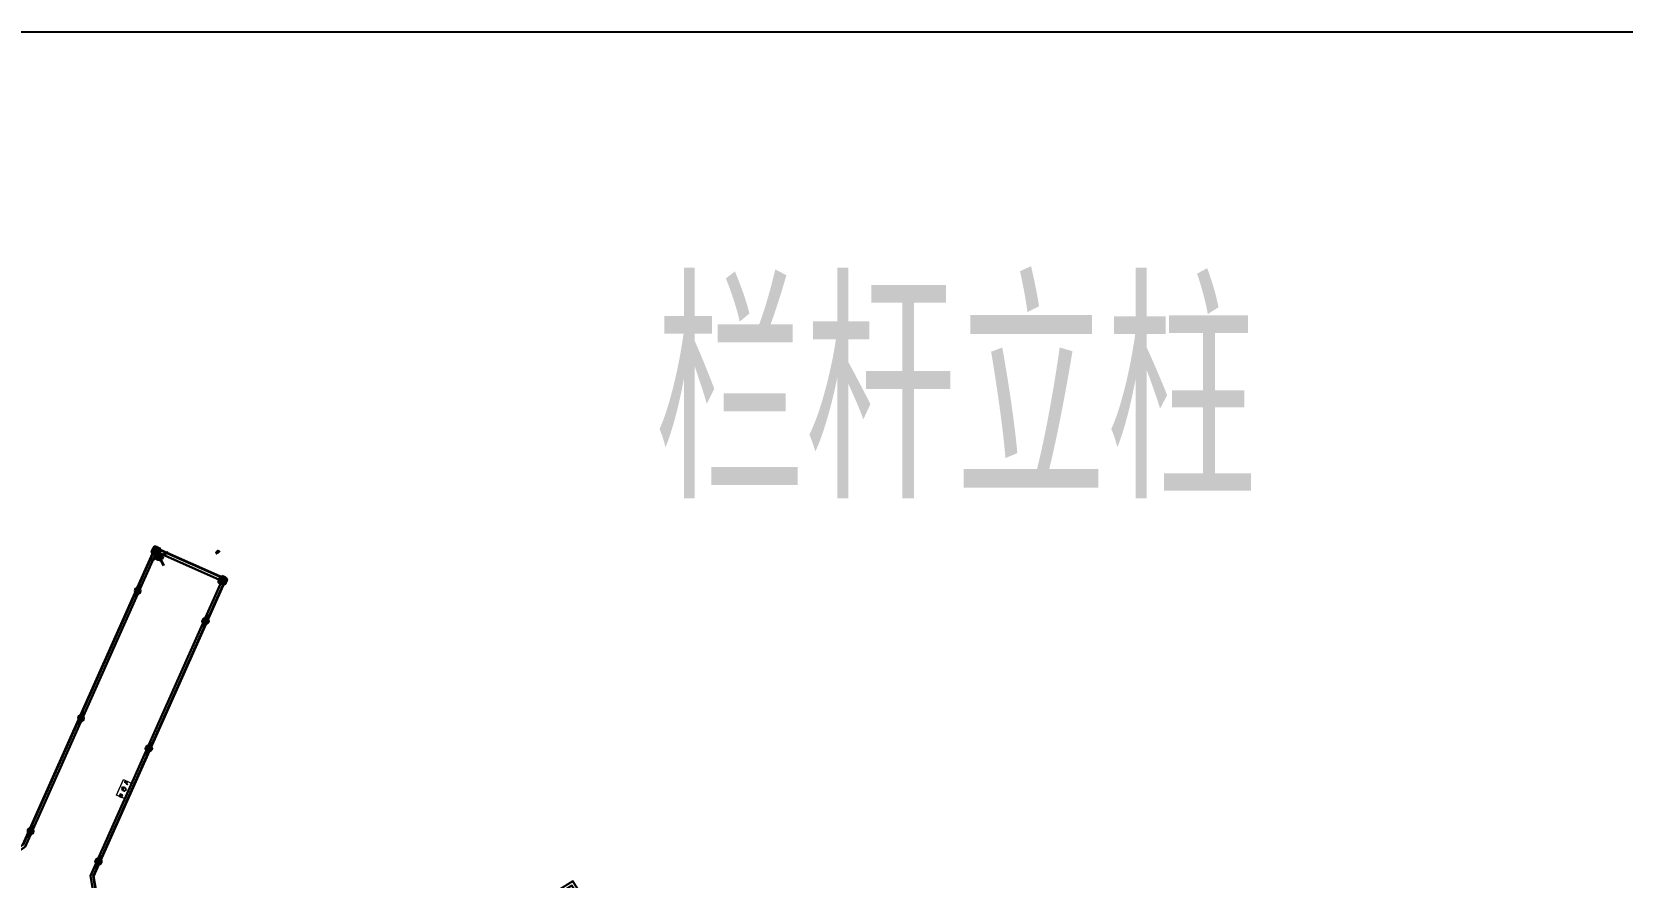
# Model space of a CAD drawing. Extents: x -89702 to 926017, y -610001 to -56924.
# Drawn here: x 506317 to 557672, y -84223 to -56924 of the extents above; entities that cross this region are included whole.
import ezdxf

# ---------------------------------------------------------------- set-up
doc = ezdxf.new("R2010")
doc.units = 0
doc.header["$LTSCALE"] = 10
doc.header["$MEASUREMENT"] = 0
doc.linetypes.add('CENTER', pattern=[2, 1.25, -0.25, 0.25, -0.25])
for name, color, linetype in [('C00-00-00', 7, 'Continuous'), ('L-构造线', 6, 'Continuous'), ('PUB_TEXT', 7, 'Continuous'), ('码头', 7, 'Continuous')]:
    doc.layers.add(name, color=color, linetype=linetype)
for name, color, linetype, lineweight in [('护舷', 40, 'Continuous', 15), ('护角', 8, 'Continuous', 9), ('文字标注', 7, 'Continuous', 18)]:
    doc.layers.add(name, color=color, linetype=linetype, lineweight=lineweight)
doc.styles.get("Standard").update_dxf_attribs({"font": 'gbenor.shx', "bigfont": 'gbcbig.shx'})

# ---------------------------------------------------------------- blocks, each defined once
blk = doc.blocks.new('A$C73584264')
at = {"color": 1}
for p, q in [((0, 102), (398, 144)), ((0, 102), (4, 62)), ((2, 82), (400, 124)), ((4, 62), (402, 104)), ((398, 144), (402, 104))]:
    blk.add_line(p, q, dxfattribs=at)
blk.add_circle((201, 103), 103, dxfattribs=at)
blk = doc.blocks.new('A$C6B315A5C')
at = {"layer": 'C00-00-00'}
h = blk.add_hatch(color=256, dxfattribs=at)
h.dxf.hatch_style = 2
h.paths.add_polyline_path([(0, 0), (13, 15), (0, 288)])
h = blk.add_hatch(color=256, dxfattribs=at)
h.dxf.hatch_style = 2
h.paths.add_polyline_path([(13, 15), (0, 288), (13, 275)])
h = blk.add_hatch(color=256, dxfattribs=at)
h.dxf.hatch_style = 2
h.paths.add_polyline_path([(0, 288), (13, 275), (552, 288)])
h = blk.add_hatch(color=256, dxfattribs=at)
h.dxf.hatch_style = 2
h.paths.add_polyline_path([(561, 0), (546, 15), (0, 0)])
h = blk.add_hatch(color=256, dxfattribs=at)
h.dxf.hatch_style = 2
h.paths.add_polyline_path([(546, 15), (0, 0), (13, 15)])
h = blk.add_hatch(color=256, dxfattribs=at)
h.dxf.hatch_style = 2
h.paths.add_polyline_path([(13, 275), (552, 288), (552, 275)])
h = blk.add_hatch(color=256, dxfattribs=at)
h.dxf.hatch_style = 2
h.paths.add_polyline_path([(337, 133), (222, 144), (339, 144)])
h = blk.add_hatch(color=256, dxfattribs=at)
h.dxf.hatch_style = 2
h.paths.add_polyline_path([(337, 133), (222, 133), (222, 144)])
h = blk.add_hatch(color=256, dxfattribs=at)
h.dxf.hatch_style = 2
h.paths.add_polyline_path([(334, 123), (222, 133), (337, 133)])
h = blk.add_hatch(color=256, dxfattribs=at)
h.dxf.hatch_style = 2
h.paths.add_polyline_path([(334, 123), (226, 123), (222, 133)])
h = blk.add_hatch(color=256, dxfattribs=at)
h.dxf.hatch_style = 2
h.paths.add_polyline_path([(330, 114), (226, 123), (334, 123)])
h = blk.add_hatch(color=256, dxfattribs=at)
h.dxf.hatch_style = 2
h.paths.add_polyline_path([(330, 114), (231, 114), (226, 123)])
h = blk.add_hatch(color=256, dxfattribs=at)
h.dxf.hatch_style = 2
h.paths.add_polyline_path([(324, 106), (231, 114), (330, 114)])
h = blk.add_hatch(color=256, dxfattribs=at)
h.dxf.hatch_style = 2
h.paths.add_polyline_path([(324, 106), (237, 106), (231, 114)])
h = blk.add_hatch(color=256, dxfattribs=at)
h.dxf.hatch_style = 2
h.paths.add_polyline_path([(315, 97), (237, 106), (324, 106)])
h = blk.add_hatch(color=256, dxfattribs=at)
h.dxf.hatch_style = 2
h.paths.add_polyline_path([(315, 97), (246, 97), (237, 106)])
h = blk.add_hatch(color=256, dxfattribs=at)
h.dxf.hatch_style = 2
h.paths.add_polyline_path([(305, 93), (246, 97), (315, 97)])
h = blk.add_hatch(color=256, dxfattribs=at)
h.dxf.hatch_style = 2
h.paths.add_polyline_path([(305, 93), (254, 93), (246, 97)])
h = blk.add_hatch(color=256, dxfattribs=at)
h.dxf.hatch_style = 2
h.paths.add_polyline_path([(296, 89), (254, 93), (305, 93)])
h = blk.add_hatch(color=256, dxfattribs=at)
h.dxf.hatch_style = 2
h.paths.add_polyline_path([(296, 89), (265, 89), (254, 93)])
h = blk.add_hatch(color=256, dxfattribs=at)
h.dxf.hatch_style = 2
h.paths.add_polyline_path([(286, 87), (265, 89), (296, 89)])
h = blk.add_hatch(color=256, dxfattribs=at)
h.dxf.hatch_style = 2
h.paths.add_polyline_path([(286, 87), (275, 87), (265, 89)])
h = blk.add_hatch(color=256, dxfattribs=at)
h.dxf.hatch_style = 2
h.paths.add_polyline_path([(561, 282), (546, 282), (561, 0)])
h = blk.add_hatch(color=256, dxfattribs=at)
h.dxf.hatch_style = 2
h.paths.add_polyline_path([(546, 282), (561, 0), (546, 15)])
h = blk.add_hatch(color=256, dxfattribs=at)
h.dxf.hatch_style = 2
h.paths.add_polyline_path([(554, 8), (552, 7), (551, 8), (552, 10)])
at = {"layer": 'C00-00-00', "lineweight": 0}
for points in [[(552, 282), (552, 8), (6, 8), (6, 282)], [(491, 169), (487, 174), (483, 169)], [(491, 131), (487, 135), (483, 131)], [(512, 146), (523, 129), (544, 135), (544, 157), (523, 163), (512, 146), (525, 129), (542, 135), (542, 157), (525, 161)]]:
    blk.add_lwpolyline(points, close=True, dxfattribs=at)
for points in [[(6, 138), (6, 152)], [(19, 152), (6, 152)], [(19, 138), (6, 138)], [(8, 133), (8, 155)], [(21, 155), (8, 155)], [(21, 133), (8, 133)], [(19, 133), (19, 155)], [(28, 159), (21, 159), (21, 129)], [(28, 150), (21, 150)], [(28, 138), (21, 138)], [(21, 129), (28, 129)], [(25, 150), (28, 157)], [(25, 138), (25, 150)], [(28, 131), (25, 138)], [(32, 133), (28, 133)], [(30, 159), (38, 152)], [(38, 129), (32, 133)], [(53, 70), (32, 76), (32, 80), (83, 80)], [(74, 148), (57, 152), (40, 150)], [(40, 127), (40, 116)], [(72, 119), (40, 119)], [(47, 114), (40, 116)], [(72, 116), (40, 116)], [(72, 116), (68, 114), (47, 114)], [(47, 114), (47, 106)], [(47, 106), (51, 106)], [(49, 106), (49, 97), (66, 97)], [(66, 106), (49, 106)], [(49, 93), (49, 91)], [(66, 93), (49, 93)], [(49, 91), (51, 89), (64, 89)], [(53, 66), (49, 80)], [(51, 106), (51, 114)], [(51, 97), (51, 93)], [(53, 110), (61, 110)], [(53, 89), (53, 93)], [(53, 80), (53, 89)], [(55, 68), (59, 68)], [(59, 89), (59, 93)], [(59, 66), (64, 80)], [(61, 106), (61, 114)], [(61, 80), (61, 89)], [(61, 70), (83, 76), (83, 80)], [(64, 106), (68, 106)], [(64, 97), (64, 93)], [(66, 93), (66, 91), (64, 89)], [(66, 97), (66, 106)], [(68, 114), (68, 106)], [(83, 133), (74, 127), (72, 116)], [(74, 150), (83, 159)], [(83, 159), (83, 165)], [(83, 165), (102, 165)], [(83, 135), (95, 144), (102, 159)], [(85, 195), (85, 191)], [(85, 188), (85, 191)], [(85, 186), (85, 182)], [(85, 180), (85, 182)], [(85, 178), (85, 174)], [(85, 171), (85, 167)], [(85, 165), (85, 167)], [(87, 195), (87, 165)], [(87, 195), (87, 191)], [(87, 188), (87, 191)], [(87, 186), (87, 182)], [(87, 180), (87, 182)], [(87, 178), (87, 174)], [(87, 171), (87, 167)], [(87, 165), (87, 167)], [(89, 195), (89, 191)], [(89, 188), (89, 191)], [(89, 186), (89, 182)], [(89, 180), (89, 182)], [(89, 178), (89, 174)], [(89, 171), (89, 167)], [(89, 165), (89, 167)], [(91, 195), (91, 165)], [(91, 195), (91, 191)], [(91, 188), (91, 191)], [(91, 186), (91, 182)], [(91, 180), (91, 182)], [(91, 178), (91, 174)], [(91, 171), (91, 167)], [(91, 165), (91, 167)], [(93, 195), (93, 191)], [(93, 188), (93, 191)], [(93, 186), (93, 182)], [(93, 180), (93, 182)], [(93, 178), (93, 174)], [(93, 171), (93, 167)], [(93, 165), (93, 167)], [(95, 195), (95, 165)], [(95, 195), (95, 191)], [(95, 188), (95, 191)], [(95, 186), (95, 182)], [(95, 180), (95, 182)], [(95, 178), (95, 174)], [(95, 171), (95, 167)], [(95, 165), (95, 167)], [(97, 195), (97, 191)], [(97, 188), (97, 191)], [(97, 186), (97, 182)], [(97, 180), (97, 182)], [(97, 178), (97, 174)], [(97, 171), (97, 167)], [(97, 165), (97, 167)], [(99, 195), (99, 165)], [(99, 195), (99, 191)], [(99, 188), (99, 191)], [(99, 186), (99, 182)], [(99, 180), (99, 182)], [(99, 178), (99, 174)], [(99, 171), (99, 167)], [(99, 165), (99, 167)], [(102, 195), (102, 191)], [(102, 188), (102, 191)], [(102, 186), (102, 182)], [(102, 180), (102, 182)], [(102, 178), (102, 174)], [(102, 171), (102, 167)], [(102, 165), (102, 167)], [(102, 159), (102, 165)], [(216, 144), (193, 144)], [(224, 176), (203, 188)], [(224, 112), (203, 102)], [(339, 144), (222, 144)], [(248, 201), (237, 220)], [(248, 89), (237, 70)], [(279, 210), (279, 233)], [(279, 80), (279, 57)], [(311, 201), (324, 220)], [(311, 89), (324, 70)], [(334, 176), (356, 188)], [(334, 112), (356, 102)], [(345, 144), (368, 144)], [(552, 142), (552, 191), (461, 191), (461, 99), (552, 99), (552, 140)], [(483, 169), (491, 169)], [(483, 159), (487, 155), (491, 159)], [(483, 159), (491, 159)], [(483, 157), (491, 157)], [(483, 131), (491, 131)], [(483, 119), (487, 114), (491, 119)], [(483, 119), (491, 119)], [(483, 119), (491, 119)], [(489, 169), (485, 169)], [(485, 159), (489, 159)], [(489, 131), (485, 131)], [(485, 119), (489, 119)], [(544, 146), (550, 142), (552, 142), (555, 144), (561, 148), (567, 150)], [(544, 144), (550, 140), (555, 140), (557, 144), (563, 148), (567, 150)], [(567, 150), (569, 150), (567, 150), (569, 152)], [(569, 150), (567, 150), (569, 148)]]:
    blk.add_lwpolyline(points, dxfattribs=at)
blk.add_circle((279, 144), 57.3, dxfattribs=at)
blk = doc.blocks.new('护角')
at = {"layer": '护角', "linetype": 'Continuous', "lineweight": 0}
h = blk.add_hatch(dxfattribs=at)
h.set_pattern_fill('ANGLE', color=40, scale=5, angle=45)
h.set_pattern_definition([(45, (0, 0), (-24.6957, 24.6957), [25.4, -9.525]), (135, (0, 0), (-24.6957, -24.6957), [25.4, -9.525])])
h.paths.add_polyline_path([(229, 177, 0.414214), (177, 229), (0, 229), (0, 100, 0.414214), (100, 0), (229, 0)])
h.paths.add_polyline_path([(177, 280), (67, 280), (0, 229), (177, 229)])
h.paths.add_polyline_path([(177, 280), (177, 229, -0.414214), (229, 177), (280, 177, 0.414214)])
h.paths.add_polyline_path([(280, 177), (229, 177), (229, 0), (280, 65)])
at = {"layer": '护角', "color": 40, "linetype": 'Continuous', "lineweight": 0}
for p, q in [((0, 229), (67, 280)), ((0, 229), (0, 100)), ((177, 229), (0, 229)), ((67, 280), (177, 280)), ((100, 0), (229, 0)), ((177, 229), (177, 280)), ((229, 177), (229, 0)), ((229, 177), (280, 177)), ((229, 0), (280, 65)), ((280, 177), (280, 65))]:
    blk.add_line(p, q, dxfattribs=at)
at = {"layer": '护角', "color": 1, "linetype": 'CENTER', "ltscale": 0.2}
for p, q in [((224, 229), (235, 229)), ((229, 224), (229, 235))]:
    blk.add_line(p, q, dxfattribs=at)
at = {"layer": '护角', "color": 40, "linetype": 'Continuous', "lineweight": 0}
for centre, radius, start, end in [((100, 100), 100, 180, 270), ((177, 177), 103, 0, 90), ((177, 177), 52.2, 0, 90)]:
    blk.add_arc(centre, radius, start, end, dxfattribs=at)
blk = doc.blocks.new('A$C58FD31BD')
at = {"lineweight": -3}
h = blk.add_hatch(dxfattribs=at)
h.set_pattern_fill('ANSI31', color=1)
h.set_pattern_definition([(45, (-107420.1506, -80685.364), (-2.24506403, 2.24506403), [])])
h.paths.add_polyline_path([(273, 184, 1), (95, 184, 1)])
at = {"layer": 'C00-00-00', "color": 1, "lineweight": 35}
for points in [[(119, 121), (0, 4)], [(121, 248), (4, 366)], [(366, 364), (248, 248)], [(364, 0), (248, 119)]]:
    blk.add_lwpolyline(points, dxfattribs=at)
blk.add_circle((184, 184), 88.9, dxfattribs=at)
blk = doc.blocks.new('A$Cfdf82907')
at = {"color": 3, "lineweight": 35}
for p, q in [((45607, 30725), (35154, 31719)), ((45370, 28236), (45607, 30725)), ((33329, 28377), (34917, 29230)), ((34917, 29230), (45370, 28236))]:
    blk.add_line(p, q, dxfattribs=at)
at = {"color": 0, "linetype": 'ByBlock'}
for p, q in [((46079, 28766), (46104, 28754)), ((46082, 28773), (46108, 28760)), ((46123, 28780), (46104, 28802)), ((46108, 28760), (46133, 28741)), ((46128, 28786), (46109, 28807)), ((46148, 28761), (46123, 28780)), ((46153, 28767), (46128, 28786)), ((46148, 28761), (46153, 28767)), ((46104, 28754), (46129, 28735)), ((46129, 28735), (46133, 28741))]:
    blk.add_line(p, q, dxfattribs=at)
at = {"color": 4, "linetype": 'ByBlock'}
for p, q in [((46108, 28760), (46123, 28780)), ((46140, 28736), (46108, 28760)), ((46123, 28780), (46155, 28756)), ((46169, 28762), (46139, 28722)), ((46159, 28761), (46151, 28751)), ((46144, 28741), (46136, 28731)), ((46136, 28731), (46142, 28727)), ((46139, 28722), (46149, 28714)), ((46155, 28756), (46140, 28736)), ((46151, 28751), (46144, 28741)), ((46150, 28737), (46144, 28741)), ((46144, 28741), (46150, 28737)), ((46149, 28714), (46179, 28754)), ((46157, 28747), (46151, 28751)), ((46151, 28751), (46157, 28747)), ((46152, 28719), (46176, 28701))]:
    blk.add_line(p, q, dxfattribs=at)
at = {"color": 6, "linetype": 'ByBlock'}
for p, q in [((46144, 28781), (46141, 28777)), ((46148, 28771), (46151, 28775)), ((46117, 28745), (46114, 28741)), ((46124, 28739), (46121, 28735))]:
    blk.add_line(p, q, dxfattribs=at)
at = {"color": 4}
blk.add_line((45274, 28423), (45206, 28453), dxfattribs=at)
for points in [[(15325, 17788), (16599, 13996), (19147, 14852), (20572, 13749), (23915, 3795), (26285, 4591), (22942, 14545), (23412, 16285), (26434, 17300), (28208, 19450), (30002, 19267), (38101, 12585), (39692, 14513), (31593, 21195), (31072, 22921), (33037, 25303), (33329, 28377), (34917, 29230), (45370, 28236), (45607, 30725), (35154, 31719)], [(15325, 17788), (16599, 13996), (19147, 14852), (20572, 13749), (23915, 3795), (26285, 4591), (22942, 14545), (23412, 16285), (26434, 17300), (28208, 19450), (30002, 19267), (38101, 12585), (39692, 14513), (31593, 21195), (31072, 22921), (33037, 25303), (33329, 28377), (34917, 29230), (45370, 28236), (45607, 30725), (35154, 31719)], [(30031, 34891), (29268, 26863), (24135, 20642), (15452, 17725), (16662, 14123), (19165, 14964), (20657, 13809), (23978, 3922), (26158, 4654), (22838, 14541), (23330, 16363), (26375, 17385), (28165, 19555), (30042, 19363), (38088, 12726), (39551, 14500), (31506, 21138), (30961, 22944), (32940, 25343), (33235, 28440), (34897, 29333), (45280, 28345), (45498, 30635), (35114, 31623)], [(33341, 28497), (33744, 32737), (35114, 31623), (45498, 30635), (45280, 28345), (34897, 29333), (33341, 28497)], [(33341, 28497), (33744, 32737), (35114, 31623), (45498, 30635), (45280, 28345), (34897, 29333), (33341, 28497)], [(33341, 28497), (33744, 32737), (35114, 31623), (45498, 30635), (45280, 28345), (34897, 29333), (33341, 28497)]]:
    blk.add_lwpolyline(points, dxfattribs=at)
at = {"color": 0, "linetype": 'ByBlock'}
for major_axis, start_param, end_param in [((24.2, -8.6), 1.080065, 4.610289), ((18.2, 1.1), 0.680072, 4.212798)]:
    blk.add_ellipse((46090, 28789), major_axis=major_axis, ratio=1, start_param=start_param, end_param=end_param, dxfattribs=at)
at = {"color": 6, "linetype": 'ByBlock'}
for centre, major_axis, start_param, end_param in [((46147, 28778), (4.34, -0.99), -0.553528, 2.852026), ((46117, 28738), (0.93, -4.35), 3.725304, 7.130858)]:
    blk.add_ellipse(centre, major_axis=major_axis, ratio=1, start_param=start_param, end_param=end_param, dxfattribs=at)
at = {"layer": '文字标注', "color": 3}
for p, q in [((46141, 28777), (46117, 28745)), ((46148, 28771), (46124, 28739))]:
    blk.add_line(p, q, dxfattribs=at)
at = {"layer": '码头', "color": 3}
blk.add_lwpolyline([(34917, 29230), (45370, 28236), (45607, 30725), (35154, 31719), (33756, 32857), (33329, 28377), (33329, 28377)], close=True, dxfattribs=at)
at = {"xscale": -1, "rotation": 0.5653377210760091}
for p in [(35849, 31521), (39831, 31142), (44311, 30716)]:
    blk.add_blockref('A$C73584264', p, dxfattribs=at)
at = {"color": 1, "lineweight": -3, "xscale": 1.214410943270195, "yscale": 1.214410943270195, "zscale": 1.214410943270195}
blk.add_blockref('A$C58FD31BD', (45153, 30279), dxfattribs=at)
at = {"rotation": 168.5653377143703}
for p in [(35637, 29294), (39619, 28915), (44099, 28489)]:
    blk.add_blockref('A$C73584264', p, dxfattribs=at)
at = {"color": 1, "lineweight": -3, "rotation": 174.8599224579312}
blk.add_blockref('A$C6B315A5C', (38188, 29319), dxfattribs=at)
at = {"layer": '护舷', "rotation": 354.4231853598196}
blk.add_blockref('护角', (45372, 30534), dxfattribs=at)
at = {"layer": '护舷', "xscale": -1, "rotation": 174.707490079461}
blk.add_blockref('护角', (45176, 28468), dxfattribs=at)

msp = doc.modelspace()

# ---------------------------------------------------------------- linework, layer by layer
at = {"layer": 'L-构造线'}
msp.add_lwpolyline([(-6086.7, -56924.3), (818318, -56924.3), (818318, -380806), (-6086.7, -380806)], close=True, dxfattribs=at)

# ---------------------------------------------------------------- block references
at = {"rotation": 71.43466228436047}
msp.add_blockref('A$Cfdf82907', (524903.2, -126599.9), dxfattribs=at)

# ---------------------------------------------------------------- texts
at = {"layer": 'PUB_TEXT', "color": 4}
msp.add_text('栏杆立柱', height=6751.77, dxfattribs=at).set_placement((526424.7, -71994.6))

doc.saveas('drawing.dxf')
